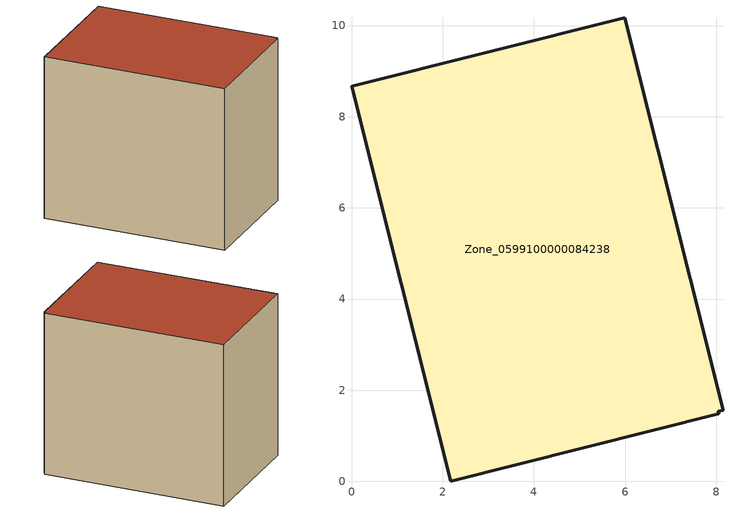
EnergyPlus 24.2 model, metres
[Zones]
Zone_0599100000084238
 floor ground (C_G): 8.15,1.57 8.05,1.54 8.05,1.49 2.18,0 0,8.67 5.99,10.17 z0
 wall outside (C_F): 8.15,1.57 5.99,10.17 0,8.67 2.18,0 8.05,1.49 8.05,1.54 8.15,1.57 z0:8.03
 roof outside (C_R): 8.05,1.54 8.15,1.57 5.99,10.17 0,8.67 2.18,0 8.05,1.49 z8.03
[BUILDING]
Pand.0599100000084238: North Axis=0; Terrain=City; Loads Convergence Tolerance Value=0.04; Temperature Convergence Tolerance Value=0.4; Solar Distribution=FullExterior; Maximum Number of Warmup Days=25; Minimum Number of Warmup Days=1
[Site:Location]
Rotterdam.The.Hague.AP_ZH_NLD Design_Conditions: Latitude=51.96; Longitude=4.45; Time Zone=1; Elevation=-4.5
[SITE:GROUNDTEMPERATURE:BUILDINGSURFACE]
18, 18, 18, 18, 18, 18, 18, 18, 18, 18, 18, 18
[MATERIAL] Thermal Absorptance=0.9; Solar Absorptance=0.7; Visible Absorptance=0.7
Name | Roughness | Thickness | Conductivity | Density | Specific Heat
G.TI.1965-1974 | MediumSmooth | 0.15 | 0.882353 | 540 | 1210
F.TI.1965-1974 | Rough | 0.3 | 0.697674 | 1920 | 840
R.TI.1965-1974 | MediumRough | 0.2 | 0.232558 | 1500 | 1000
[CONSTRUCTION]
C_G: G.TI.1965-1974
C_F: F.TI.1965-1974
C_R: R.TI.1965-1974
[ZONE]
Zone_0599100000084238: Type=1; Multiplier=1; Ceiling Height=Autocalculate; Volume=Autocalculate; Floor Area=autocalculate; Part of Total Floor Area=Yes
[ZONEINFILTRATION:DESIGNFLOWRATE]
Infil_Zone_0599100000084238: Zone or ZoneList or Space or SpaceList=Zone_0599100000084238; Schedule=AlwaysOn; Design Flow Rate Calculation Method=Flow/Area; Flow Rate per Floor Area=0.003; Constant Term Coefficient=1; Temperature Term Coefficient=0; Velocity Term Coefficient=0; Velocity Squared Term Coefficient=0
[HVACTEMPLATE:ZONE:IDEALLOADSAIRSYSTEM]
Zone_0599100000084238: Maximum Heating Supply Air Temperature=50; Minimum Cooling Supply Air Temperature=13; Maximum Heating Supply Air Humidity Ratio=0.0156; Minimum Cooling Supply Air Humidity Ratio=0.0077; Heating Limit=NoLimit; Cooling Limit=NoLimit; Dehumidification Control Type=ConstantSensibleHeatRatio; Cooling Sensible Heat Ratio=0.7; Dehumidification Setpoint=60; Humidification Control Type=None; Humidification Setpoint=30; Outdoor Air Method=None; Outdoor Air Flow Rate per Person=0.00944; Outdoor Air Flow Rate per Zone Floor Area=0; Outdoor Air Flow Rate per Zone=0; Demand Controlled Ventilation Type=None; Outdoor Air Economizer Type=NoEconomizer; Heat Recovery Type=None; Sensible Heat Recovery Effectiveness=0.7; Latent Heat Recovery Effectiveness=0.65
[ZONECONTROL:THERMOSTAT]
ThermostatControl_Zone_0599100000084238: Zone or ZoneList=Zone_0599100000084238; Control Type Schedule=DualSetpointControlType; Control 1=Thermostat_Zone_0599100000084238; Temperature Difference Between Cutout And Setpoint=0
[THERMOSTATSETPOINT:DUALSETPOINT]
Thermostat_Zone_0599100000084238: Heating Setpoint Temperature Schedule=HeatingSetpoint_Zone_0599100000084238; Cooling Setpoint Temperature Schedule=CoolingSetpoint_Zone_0599100000084238
[SCHEDULE:COMPACT]
HeatingSetpoint_Zone_0599100000084238: Through: 12/31, For: AllDays, Until: 24:00, 21
CoolingSetpoint_Zone_0599100000084238: Through: 12/31, For: AllDays, Until: 24:00, 24
DualSetpointControlType: Through: 12/31, For: AllDays, Until: 24:00, 4
AlwaysOn: Through: 12/31, For: AllDays, Until: 24:00, 1
